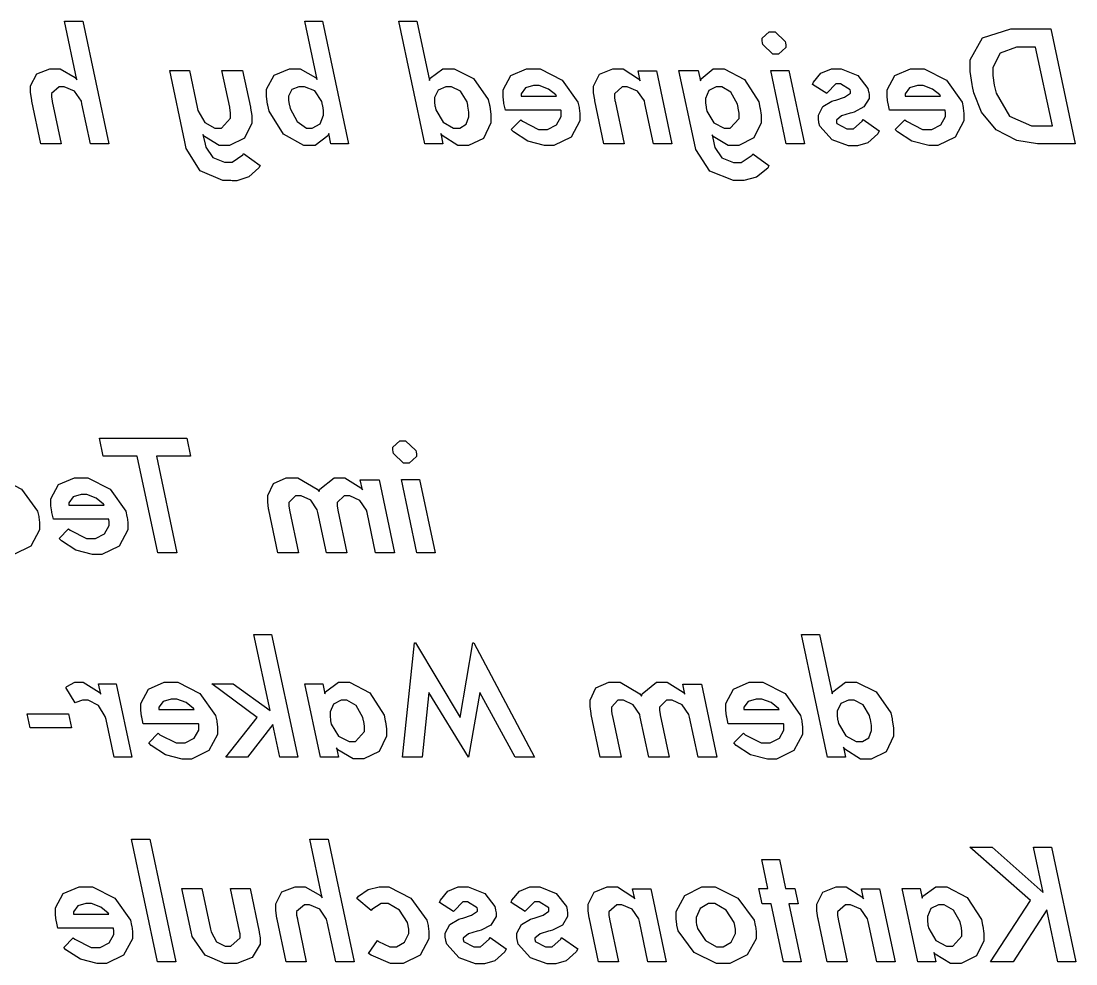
# Model space of a CAD drawing. Extents: x 0.19 to 3.64, y 0.15 to 2.4.
# Drawn here: x 1.284 to 2.292, y 1.433 to 2.333 of the extents above; entities that cross this region are included whole.
import ezdxf

# ---------------------------------------------------------------- set-up
doc = ezdxf.new("R2010")
doc.units = 0
doc.layers.get('0').update_dxf_attribs({"linetype": 'CONTINUOUS'})

msp = doc.modelspace()

# ---------------------------------------------------------------- linework, layer by layer
at = {"color": 0}
for points in [[(1.29476, 2.25711), (1.29454, 2.25814), (1.29351, 2.26546), (1.29351, 2.2679), (1.29351, 2.27171), (1.29932, 2.2831), (1.31196, 2.28792), (1.31619, 2.28792), (1.32156, 2.28792), (1.33605, 2.27951), (1.33773, 2.27746), (1.32585, 2.3335), (1.34337, 2.3335), (1.36822, 2.21631), (1.35069, 2.21631), (1.34256, 2.25461), (1.34196, 2.25717), (1.33556, 2.2665), (1.32568, 2.27072), (1.32243, 2.27072), (1.32091, 2.27072), (1.31337, 2.26438), (1.31337, 2.26226), (1.31337, 2.2609), (1.31397, 2.25722), (1.31413, 2.25667), (1.32259, 2.21631), (1.30333, 2.21631), (1.29476, 2.25711)], [(1.56722, 2.27772), (1.55533, 2.3335), (1.57221, 2.3335), (1.59706, 2.21631), (1.58018, 2.21631), (1.57818, 2.22601), (1.57742, 2.22396), (1.56521, 2.21463), (1.56114, 2.21463), (1.55458, 2.21463), (1.53494, 2.22538), (1.52121, 2.2475), (1.52001, 2.25319), (1.51981, 2.25418), (1.51878, 2.26144), (1.51878, 2.26383), (1.51878, 2.26839), (1.52599, 2.28201), (1.54064, 2.28792), (1.54551, 2.28792), (1.55094, 2.28792), (1.56569, 2.27974), (1.56722, 2.27772)], [(1.67453, 2.27681), (1.67507, 2.27892), (1.68728, 2.28792), (1.6914, 2.28792), (1.69174, 2.28792), (1.69786, 2.28792), (1.71636, 2.27881), (1.73047, 2.25868), (1.73172, 2.25319), (1.73193, 2.25217), (1.73296, 2.24419), (1.73296, 2.24149), (1.73296, 2.23649), (1.72601, 2.22151), (1.71175, 2.21463), (1.70703, 2.21463), (1.70156, 2.21463), (1.68668, 2.22418), (1.68528, 2.22601), (1.68733, 2.21631), (1.67014, 2.21631), (1.64529, 2.3335), (1.66249, 2.3335), (1.67453, 2.27681)], [(2.00114, 2.32335), (2.0045, 2.32335), (2.01421, 2.31413), (2.0146, 2.31261), (2.0146, 2.31244), (2.01476, 2.31093), (2.01476, 2.31039), (2.01476, 2.30826), (2.00792, 2.30181), (2.00569, 2.30181), (2.00233, 2.30181), (1.99268, 2.31108), (1.9924, 2.31261), (1.99235, 2.31282), (1.99208, 2.31456), (1.99208, 2.31511), (1.99208, 2.31717), (1.99886, 2.32335), (2.00114, 2.32335)], [(2.26774, 2.32617), (2.29107, 2.21631), (2.26183, 2.21631), (2.25521, 2.21631), (2.23551, 2.21957), (2.2156, 2.2296), (2.20161, 2.24664), (2.19439, 2.26486), (2.19308, 2.27115), (2.19271, 2.27289), (2.19086, 2.28543), (2.19086, 2.28961), (2.19086, 2.2966), (2.20264, 2.31743), (2.22954, 2.32617), (2.23856, 2.32617), (2.26774, 2.32617)], [(2.25336, 2.30871), (2.2404, 2.30871), (2.23514, 2.30871), (2.2194, 2.30285), (2.21263, 2.28933), (2.21263, 2.28478), (2.21263, 2.28142), (2.21386, 2.27246), (2.21419, 2.27115), (2.21556, 2.26471), (2.2284, 2.24262), (2.24935, 2.23351), (2.25635, 2.23351), (2.26932, 2.23351), (2.25336, 2.30871)], [(1.77294, 2.28792), (1.78, 2.28792), (1.80126, 2.27724), (1.81625, 2.25618), (1.81733, 2.25103), (1.81749, 2.25037), (1.81814, 2.24517), (1.81814, 2.24337), (1.81814, 2.23822), (1.80974, 2.22276), (1.79329, 2.21463), (1.78782, 2.21463), (1.78444, 2.21468), (1.76844, 2.21875), (1.75467, 2.22765), (1.7525, 2.23008), (1.76156, 2.23931), (1.76313, 2.2379), (1.7786, 2.23008), (1.78375, 2.23008), (1.7844, 2.23008), (1.78728, 2.23008), (1.7959, 2.23449), (1.80029, 2.24235), (1.80029, 2.24496), (1.80029, 2.24582), (1.80007, 2.2481), (1.80003, 2.24837), (1.74701, 2.24837), (1.74561, 2.25478), (1.74544, 2.25553), (1.74468, 2.26129), (1.74468, 2.26318), (1.74468, 2.26774), (1.75206, 2.28142), (1.76714, 2.28792), (1.77219, 2.28792), (1.77294, 2.28792)], [(1.83247, 2.25726), (1.83225, 2.25825), (1.83122, 2.26514), (1.83122, 2.26742), (1.83122, 2.27126), (1.83697, 2.28282), (1.84967, 2.28792), (1.85389, 2.28792), (1.85932, 2.28792), (1.87408, 2.27843), (1.87576, 2.27647), (1.87375, 2.28603), (1.89122, 2.28603), (1.90593, 2.21631), (1.8884, 2.21631), (1.88026, 2.25478), (1.87967, 2.25722), (1.87326, 2.26644), (1.86339, 2.27072), (1.86014, 2.27072), (1.85861, 2.27072), (1.85107, 2.26417), (1.85107, 2.26193), (1.85107, 2.26069), (1.85157, 2.25743), (1.85167, 2.25694), (1.86029, 2.21631), (1.8411, 2.21631), (1.83247, 2.25726)], [(1.92757, 2.21679), (1.91271, 2.28635), (1.93115, 2.28635), (1.93332, 2.27632), (1.93386, 2.27832), (1.94553, 2.28792), (1.94943, 2.28792), (1.95589, 2.28792), (1.97538, 2.27767), (1.98888, 2.2564), (1.99007, 2.25088), (1.99024, 2.25006), (1.99115, 2.24354), (1.99115, 2.24132), (1.99115, 2.23649), (1.98415, 2.2219), (1.96983, 2.21463), (1.96506, 2.21463), (1.95985, 2.21463), (1.94553, 2.22319), (1.94428, 2.22478), (1.94629, 2.21556), (1.94683, 2.21268), (1.95378, 2.20275), (1.9649, 2.19851), (1.96864, 2.19851), (1.97228, 2.19851), (1.98253, 2.20546), (1.98318, 2.20665), (1.99864, 2.19569), (1.99744, 2.19303), (1.98665, 2.18446), (1.97467, 2.18115), (1.97071, 2.18115), (1.9649, 2.18126), (1.94228, 2.19021), (1.92882, 2.21089), (1.92757, 2.21679)], [(2.04025, 2.27289), (2.04112, 2.27513), (2.04833, 2.28369), (2.05826, 2.28792), (2.06164, 2.28792), (2.06244, 2.28792), (2.06771, 2.28792), (2.0835, 2.28153), (2.09321, 2.26904), (2.09386, 2.266), (2.09392, 2.26574), (2.09429, 2.26313), (2.09429, 2.26226), (2.09429, 2.2596), (2.08936, 2.25146), (2.07997, 2.24658), (2.07775, 2.24604), (2.07611, 2.24571), (2.06799, 2.24294), (2.06304, 2.23882), (2.06304, 2.23742), (2.06304, 2.23742), (2.06321, 2.23687), (2.06321, 2.23665), (2.06338, 2.23568), (2.07319, 2.23058), (2.0765, 2.23058), (2.07949, 2.23058), (2.08783, 2.2379), (2.08854, 2.23947), (2.104, 2.22885), (2.1026, 2.22592), (2.09299, 2.21718), (2.08317, 2.21431), (2.07992, 2.21431), (2.07465, 2.21431), (2.05892, 2.22017), (2.04715, 2.23301), (2.04633, 2.23649), (2.04622, 2.23693), (2.04585, 2.2399), (2.04585, 2.24089), (2.04585, 2.24365), (2.05012, 2.2519), (2.05881, 2.25717), (2.06104, 2.25776), (2.06244, 2.25814), (2.0709, 2.26085), (2.0765, 2.26476), (2.0765, 2.266), (2.0765, 2.2665), (2.07622, 2.26774), (2.067, 2.27365), (2.06554, 2.27365), (2.06261, 2.27365), (2.05419, 2.26508), (2.05382, 2.26432), (2.04025, 2.27289)], [(2.13981, 2.28792), (2.14686, 2.28792), (2.16812, 2.27724), (2.18306, 2.25618), (2.18414, 2.25103), (2.18431, 2.25037), (2.18494, 2.24517), (2.18494, 2.24337), (2.18494, 2.23822), (2.17654, 2.22276), (2.1601, 2.21463), (2.15462, 2.21463), (2.15126, 2.21468), (2.13525, 2.21875), (2.12147, 2.22765), (2.11931, 2.23008), (2.12836, 2.23931), (2.12993, 2.2379), (2.1454, 2.23008), (2.15056, 2.23008), (2.15121, 2.23008), (2.15408, 2.23008), (2.16271, 2.23449), (2.16715, 2.24235), (2.16715, 2.24496), (2.16715, 2.24582), (2.16689, 2.2481), (2.16683, 2.24837), (2.11382, 2.24837), (2.11247, 2.25478), (2.11231, 2.25553), (2.11149, 2.26129), (2.11149, 2.26318), (2.11149, 2.26774), (2.11888, 2.28142), (2.13396, 2.28792), (2.139, 2.28792), (2.13981, 2.28792)], [(1.45264, 2.25136), (1.45329, 2.24821), (1.45985, 2.2366), (1.46951, 2.23133), (1.47276, 2.23133), (1.47569, 2.23133), (1.48449, 2.24083), (1.48449, 2.24397), (1.48449, 2.24582), (1.48383, 2.25071), (1.48372, 2.25136), (1.47618, 2.28635), (1.49588, 2.28635), (1.50342, 2.25136), (1.50358, 2.25043), (1.50467, 2.24328), (1.50467, 2.24089), (1.50467, 2.23606), (1.49767, 2.22157), (1.48351, 2.21463), (1.47885, 2.21463), (1.47364, 2.21463), (1.45942, 2.22331), (1.45806, 2.22526), (1.46012, 2.21604), (1.46072, 2.21311), (1.46767, 2.20307), (1.47862, 2.19883), (1.48232, 2.19883), (1.48594, 2.19883), (1.49625, 2.20574), (1.49685, 2.20697), (1.51264, 2.19569), (1.5115, 2.19331), (1.50201, 2.18479), (1.49046, 2.18104), (1.48665, 2.18104), (1.48606, 2.18104), (1.48475, 2.18115), (1.48432, 2.18115), (1.47706, 2.18115), (1.4554, 2.19049), (1.44217, 2.21197), (1.44092, 2.21804), (1.42637, 2.28635), (1.4451, 2.28635), (1.45264, 2.25136)], [(2.01774, 2.28635), (2.03256, 2.21631), (2.01519, 2.21631), (2.00037, 2.28635), (2.01774, 2.28635)], [(1.54069, 2.25319), (1.54135, 2.25), (1.54801, 2.23747), (1.55701, 2.23133), (1.56006, 2.23133), (1.5625, 2.23133), (1.56993, 2.23546), (1.57319, 2.24354), (1.57319, 2.24621), (1.57319, 2.24799), (1.57249, 2.25261), (1.57237, 2.25319), (1.57167, 2.25657), (1.56483, 2.26699), (1.55501, 2.27072), (1.55176, 2.27072), (1.54953, 2.27072), (1.54303, 2.26818), (1.53988, 2.26178), (1.53988, 2.2596), (1.53988, 2.25803), (1.54053, 2.25379), (1.54069, 2.25319)], [(1.71094, 2.25319), (1.71029, 2.25624), (1.70415, 2.2665), (1.69553, 2.27072), (1.69265, 2.27072), (1.69015, 2.27072), (1.68267, 2.26764), (1.67919, 2.26047), (1.67919, 2.25803), (1.67919, 2.25651), (1.67969, 2.25239), (1.67985, 2.25179), (1.6805, 2.24864), (1.68744, 2.23687), (1.69754, 2.23133), (1.7009, 2.23133), (1.70139, 2.23133), (1.7034, 2.23133), (1.70947, 2.23492), (1.71203, 2.24197), (1.71203, 2.24431), (1.71203, 2.24653), (1.7111, 2.25239), (1.71094, 2.25319)], [(1.76188, 2.26183), (1.79563, 2.26183), (1.79508, 2.26292), (1.78808, 2.2685), (1.77919, 2.27197), (1.77626, 2.27197), (1.77371, 2.27197), (1.76611, 2.26975), (1.76188, 2.26406), (1.76188, 2.2621), (1.76188, 2.26183)], [(1.93881, 2.25054), (1.93946, 2.24744), (1.94601, 2.23628), (1.95574, 2.23133), (1.95899, 2.23133), (1.96175, 2.23133), (1.97006, 2.24061), (1.97006, 2.24365), (1.97006, 2.2455), (1.9694, 2.25022), (1.96929, 2.25088), (1.96858, 2.25401), (1.96235, 2.26551), (1.95356, 2.27072), (1.95068, 2.27072), (1.94829, 2.27072), (1.94125, 2.26708), (1.93804, 2.2596), (1.93804, 2.25711), (1.93804, 2.25549), (1.93864, 2.25114), (1.93881, 2.25054)], [(2.12869, 2.26183), (2.16243, 2.26183), (2.16189, 2.26292), (2.15489, 2.2685), (2.146, 2.27197), (2.14307, 2.27197), (2.14051, 2.27197), (2.13292, 2.26975), (2.12869, 2.26406), (2.12869, 2.2621), (2.12869, 2.26183)], [(1.4426, 1.93506), (1.44618, 1.91792), (1.41357, 1.91792), (1.43311, 1.82568), (1.41493, 1.82568), (1.3954, 1.91792), (1.3629, 1.91792), (1.35932, 1.93506), (1.4426, 1.93506)], [(1.64839, 1.93272), (1.65169, 1.93272), (1.6614, 1.9235), (1.66178, 1.92199), (1.66178, 1.92182), (1.66194, 1.92031), (1.66194, 1.91976), (1.66194, 1.91764), (1.65511, 1.91118), (1.65289, 1.91118), (1.64958, 1.91118), (1.63992, 1.92046), (1.63965, 1.92199), (1.6396, 1.92219), (1.63932, 1.92393), (1.63932, 1.92449), (1.63932, 1.92654), (1.64611, 1.93272), (1.64839, 1.93272)], [(1.34115, 1.89729), (1.3482, 1.89729), (1.36947, 1.88661), (1.38439, 1.86556), (1.38552, 1.8604), (1.38563, 1.85975), (1.38628, 1.85454), (1.38628, 1.85275), (1.38628, 1.8476), (1.37793, 1.83214), (1.36149, 1.824), (1.35601, 1.824), (1.35265, 1.82406), (1.33664, 1.82813), (1.32286, 1.83703), (1.32069, 1.83946), (1.32975, 1.84868), (1.33133, 1.84728), (1.34679, 1.83946), (1.35194, 1.83946), (1.35254, 1.83946), (1.35541, 1.83946), (1.36409, 1.84386), (1.36849, 1.85172), (1.36849, 1.85433), (1.36849, 1.85519), (1.36822, 1.85747), (1.36816, 1.85775), (1.31521, 1.85775), (1.3138, 1.86415), (1.31364, 1.8649), (1.31288, 1.87067), (1.31288, 1.87256), (1.31288, 1.87711), (1.32026, 1.89079), (1.33534, 1.89729), (1.34039, 1.89729), (1.34115, 1.89729)], [(1.56917, 1.88417), (1.56961, 1.88639), (1.58344, 1.89729), (1.58806, 1.89729), (1.59364, 1.89729), (1.60872, 1.88781), (1.6104, 1.88585), (1.60835, 1.8954), (1.62636, 1.8954), (1.641, 1.82568), (1.62304, 1.82568), (1.6149, 1.86415), (1.61431, 1.86654), (1.60792, 1.87565), (1.59831, 1.8801), (1.59511, 1.8801), (1.59289, 1.8801), (1.58632, 1.87364), (1.58632, 1.87147), (1.58632, 1.87022), (1.58681, 1.86681), (1.58697, 1.86632), (1.59554, 1.82568), (1.57601, 1.82568), (1.56788, 1.86415), (1.56728, 1.8666), (1.56108, 1.87582), (1.55176, 1.8801), (1.54867, 1.8801), (1.54656, 1.8801), (1.54025, 1.87364), (1.54025, 1.87147), (1.54025, 1.87022), (1.54075, 1.86681), (1.54085, 1.86632), (1.54949, 1.82568), (1.52963, 1.82568), (1.521, 1.86664), (1.52078, 1.86757), (1.51992, 1.87424), (1.51992, 1.87646), (1.51992, 1.88037), (1.5255, 1.89193), (1.53771, 1.89729), (1.54183, 1.89729), (1.54867, 1.89729), (1.56733, 1.88639), (1.56917, 1.88417)], [(1.66493, 1.89572), (1.67979, 1.82568), (1.66243, 1.82568), (1.64757, 1.89572), (1.66493, 1.89572)], [(1.33002, 1.87121), (1.36382, 1.87121), (1.36323, 1.87229), (1.35623, 1.87788), (1.34733, 1.88135), (1.3444, 1.88135), (1.34185, 1.88135), (1.33426, 1.87912), (1.33002, 1.87343), (1.33002, 1.87147), (1.33002, 1.87121)], [(1.52371, 1.74756), (1.54856, 1.63038), (1.53153, 1.63038), (1.52496, 1.66163), (1.5006, 1.63038), (1.47982, 1.63038), (1.50982, 1.66851), (1.46653, 1.70042), (1.48699, 1.70042), (1.52214, 1.67492), (1.50667, 1.74756), (1.52371, 1.74756)], [(2.05903, 1.69086), (2.05957, 1.69299), (2.07178, 1.70199), (2.0759, 1.70199), (2.07622, 1.70199), (2.08236, 1.70199), (2.10092, 1.69288), (2.11496, 1.67275), (2.11621, 1.66726), (2.11643, 1.66624), (2.11746, 1.65826), (2.11746, 1.65554), (2.11746, 1.65056), (2.11051, 1.63558), (2.09625, 1.62869), (2.09153, 1.62869), (2.0861, 1.62869), (2.07124, 1.63824), (2.06982, 1.64008), (2.07183, 1.63038), (2.05469, 1.63038), (2.02983, 1.74756), (2.04699, 1.74756), (2.05903, 1.69086)], [(1.66103, 1.73975), (1.70367, 1.66851), (1.71571, 1.73975), (1.71679, 1.73975), (1.77474, 1.63038), (1.75618, 1.63038), (1.72254, 1.69228), (1.71164, 1.63038), (1.67383, 1.69228), (1.66743, 1.63038), (1.64865, 1.63038), (1.66004, 1.73975), (1.66103, 1.73975)], [(1.3361, 1.68229), (1.3272, 1.6971), (1.32802, 1.69803), (1.33561, 1.70199), (1.33816, 1.70199), (1.3437, 1.70199), (1.359, 1.69249), (1.36046, 1.69054), (1.35829, 1.70042), (1.37533, 1.70042), (1.39019, 1.63038), (1.37316, 1.63038), (1.36551, 1.6665), (1.3648, 1.66938), (1.35845, 1.67996), (1.34858, 1.68479), (1.34532, 1.68479), (1.34299, 1.68479), (1.3367, 1.68267), (1.3361, 1.68229)], [(1.42692, 1.70199), (1.43397, 1.70199), (1.45524, 1.69129), (1.47017, 1.67025), (1.47125, 1.6651), (1.4714, 1.66444), (1.47206, 1.65924), (1.47206, 1.65744), (1.47206, 1.65229), (1.46365, 1.63683), (1.44721, 1.62869), (1.44174, 1.62869), (1.43838, 1.62875), (1.42236, 1.63282), (1.40858, 1.64171), (1.40642, 1.64415), (1.41547, 1.65338), (1.41704, 1.65196), (1.43251, 1.64415), (1.43767, 1.64415), (1.43832, 1.64415), (1.44119, 1.64415), (1.44982, 1.64854), (1.45426, 1.65642), (1.45426, 1.65901), (1.45426, 1.65989), (1.454, 1.66217), (1.45394, 1.66243), (1.40093, 1.66243), (1.39958, 1.66883), (1.39942, 1.6696), (1.3986, 1.67535), (1.3986, 1.67725), (1.3986, 1.68181), (1.40597, 1.69547), (1.42106, 1.70199), (1.42611, 1.70199), (1.42692, 1.70199)], [(1.5746, 1.69103), (1.57519, 1.69299), (1.5874, 1.70199), (1.59147, 1.70199), (1.59793, 1.70199), (1.6174, 1.69185), (1.63103, 1.67074), (1.63222, 1.66525), (1.63237, 1.66439), (1.63331, 1.65756), (1.63331, 1.65522), (1.63331, 1.65044), (1.62625, 1.63596), (1.61188, 1.62885), (1.6071, 1.62885), (1.60167, 1.62885), (1.58686, 1.63758), (1.5855, 1.63932), (1.5874, 1.63038), (1.57021, 1.63038), (1.55533, 1.70042), (1.57254, 1.70042), (1.5746, 1.69103)], [(1.87706, 1.68886), (1.8775, 1.69108), (1.89133, 1.70199), (1.896, 1.70199), (1.90153, 1.70199), (1.91661, 1.69249), (1.91829, 1.69054), (1.91629, 1.70008), (1.93425, 1.70008), (1.94894, 1.63038), (1.93099, 1.63038), (1.92285, 1.66883), (1.92225, 1.67122), (1.91585, 1.68033), (1.90619, 1.68479), (1.903, 1.68479), (1.90076, 1.68479), (1.89426, 1.67833), (1.89426, 1.67617), (1.89426, 1.67492), (1.89475, 1.6715), (1.89486, 1.67101), (1.90349, 1.63038), (1.88396, 1.63038), (1.87582, 1.66883), (1.87522, 1.67128), (1.86897, 1.6805), (1.85969, 1.68479), (1.85661, 1.68479), (1.85449, 1.68479), (1.84814, 1.67833), (1.84814, 1.67617), (1.84814, 1.67492), (1.84864, 1.6715), (1.84879, 1.67101), (1.85736, 1.63038), (1.83751, 1.63038), (1.82894, 1.67133), (1.82872, 1.67225), (1.82785, 1.67893), (1.82785, 1.68115), (1.82785, 1.68506), (1.83344, 1.69661), (1.84565, 1.70199), (1.84972, 1.70199), (1.85656, 1.70199), (1.87522, 1.69108), (1.87706, 1.68886)], [(1.98568, 1.70199), (1.99274, 1.70199), (2.014, 1.69129), (2.02892, 1.67025), (2.03006, 1.6651), (2.03017, 1.66444), (2.03082, 1.65924), (2.03082, 1.65744), (2.03082, 1.65229), (2.02246, 1.63683), (2.00603, 1.62869), (2.00054, 1.62869), (1.99718, 1.62875), (1.98118, 1.63282), (1.96739, 1.64171), (1.96522, 1.64415), (1.97428, 1.65338), (1.97586, 1.65196), (1.99132, 1.64415), (1.99647, 1.64415), (1.99707, 1.64415), (1.99994, 1.64415), (2.00863, 1.64854), (2.01303, 1.65642), (2.01303, 1.65901), (2.01303, 1.65989), (2.01275, 1.66217), (2.01269, 1.66243), (1.95975, 1.66243), (1.95833, 1.66883), (1.95817, 1.6696), (1.95742, 1.67535), (1.95742, 1.67725), (1.95742, 1.68181), (1.96479, 1.69547), (1.97987, 1.70199), (1.98492, 1.70199), (1.98568, 1.70199)], [(1.41581, 1.67589), (1.44954, 1.67589), (1.449, 1.67697), (1.442, 1.68257), (1.43311, 1.68604), (1.43018, 1.68604), (1.42763, 1.68604), (1.42003, 1.68381), (1.41581, 1.67811), (1.41581, 1.67617), (1.41581, 1.67589)], [(1.61143, 1.66525), (1.61074, 1.6684), (1.60439, 1.67974), (1.5956, 1.68479), (1.59272, 1.68479), (1.59022, 1.68479), (1.58279, 1.68126), (1.57943, 1.67372), (1.57943, 1.67117), (1.57943, 1.66971), (1.57992, 1.66581), (1.58003, 1.66525), (1.58068, 1.66217), (1.58757, 1.65072), (1.5976, 1.6454), (1.60097, 1.6454), (1.60379, 1.6454), (1.61225, 1.655), (1.61225, 1.65821), (1.61225, 1.66), (1.6116, 1.66465), (1.61143, 1.66525)], [(1.97456, 1.67589), (2.00836, 1.67589), (2.00776, 1.67697), (2.00076, 1.68257), (1.99186, 1.68604), (1.98893, 1.68604), (1.98639, 1.68604), (1.97879, 1.68381), (1.97456, 1.67811), (1.97456, 1.67617), (1.97456, 1.67589)], [(2.09543, 1.66726), (2.09478, 1.67031), (2.08865, 1.68056), (2.08003, 1.68479), (2.07715, 1.68479), (2.07465, 1.68479), (2.06722, 1.68169), (2.06375, 1.67453), (2.06375, 1.6721), (2.06375, 1.67057), (2.06418, 1.66644), (2.06435, 1.66585), (2.065, 1.66271), (2.07194, 1.65093), (2.08203, 1.6454), (2.08544, 1.6454), (2.08594, 1.6454), (2.08794, 1.6454), (2.09403, 1.64899), (2.09651, 1.65603), (2.09651, 1.65836), (2.09651, 1.6606), (2.0956, 1.66644), (2.09543, 1.66726)], [(1.32964, 1.67199), (1.33247, 1.65853), (1.29308, 1.65853), (1.29026, 1.67199), (1.32964, 1.67199)], [(1.40728, 1.55225), (1.43212, 1.43506), (1.41461, 1.43506), (1.38981, 1.55225), (1.40728, 1.55225)], [(1.52897, 1.47586), (1.52875, 1.47689), (1.52772, 1.48421), (1.52772, 1.48665), (1.52772, 1.49046), (1.53353, 1.50185), (1.54617, 1.50667), (1.5504, 1.50667), (1.55578, 1.50667), (1.57026, 1.49826), (1.57194, 1.49621), (1.56006, 1.55225), (1.57758, 1.55225), (1.60243, 1.43506), (1.5849, 1.43506), (1.57676, 1.47336), (1.57617, 1.47592), (1.56976, 1.48525), (1.5599, 1.48947), (1.55664, 1.48947), (1.55513, 1.48947), (1.54758, 1.48313), (1.54758, 1.48101), (1.54758, 1.47965), (1.54824, 1.47597), (1.54833, 1.47542), (1.55681, 1.43506), (1.5376, 1.43506), (1.52897, 1.47586)], [(2.26867, 1.54443), (2.29183, 1.43506), (2.27447, 1.43506), (2.264, 1.4846), (2.23199, 1.43506), (2.21024, 1.43506), (2.24837, 1.49365), (2.19038, 1.54443), (2.21181, 1.54443), (2.26058, 1.50119), (2.25136, 1.54443), (2.26867, 1.54443)], [(1.99192, 1.53271), (2.00879, 1.53271), (2.0146, 1.5051), (2.02349, 1.5051), (2.02658, 1.49056), (2.01768, 1.49056), (2.0294, 1.43506), (2.01253, 1.43506), (2.00082, 1.49056), (1.99208, 1.49056), (1.98893, 1.5051), (1.99767, 1.5051), (1.99192, 1.53271)], [(1.34554, 1.50667), (1.35259, 1.50667), (1.37392, 1.49599), (1.38883, 1.47493), (1.38992, 1.46978), (1.39008, 1.46913), (1.39074, 1.46392), (1.39074, 1.46213), (1.39074, 1.45697), (1.38232, 1.44151), (1.36589, 1.43338), (1.36041, 1.43338), (1.35704, 1.43343), (1.34104, 1.4375), (1.32726, 1.4464), (1.32509, 1.44883), (1.33415, 1.45806), (1.33572, 1.45665), (1.35118, 1.44883), (1.35634, 1.44883), (1.35699, 1.44883), (1.35986, 1.44883), (1.36849, 1.45324), (1.37288, 1.4611), (1.37288, 1.46371), (1.37288, 1.46457), (1.37267, 1.46685), (1.37261, 1.46713), (1.31961, 1.46713), (1.3182, 1.47353), (1.31803, 1.47428), (1.31728, 1.48004), (1.31728, 1.48193), (1.31728, 1.48649), (1.32465, 1.50017), (1.33973, 1.50667), (1.34478, 1.50667), (1.34554, 1.50667)], [(1.51183, 1.46382), (1.51193, 1.46317), (1.51275, 1.45796), (1.51275, 1.45617), (1.51275, 1.45193), (1.50499, 1.43912), (1.4904, 1.43338), (1.48557, 1.43338), (1.48475, 1.43338), (1.47857, 1.43338), (1.46018, 1.44151), (1.44786, 1.4591), (1.44683, 1.46382), (1.43804, 1.5051), (1.45714, 1.5051), (1.46539, 1.46631), (1.46599, 1.46354), (1.47114, 1.454), (1.47928, 1.45008), (1.48199, 1.45008), (1.48486, 1.45008), (1.49354, 1.45806), (1.49354, 1.46072), (1.49354, 1.46164), (1.49311, 1.46403), (1.49306, 1.46431), (1.48432, 1.5051), (1.50304, 1.5051), (1.51183, 1.46382)], [(1.62847, 1.50667), (1.63553, 1.50667), (1.65668, 1.49599), (1.67204, 1.47493), (1.67312, 1.46978), (1.67329, 1.46913), (1.67393, 1.46392), (1.67393, 1.46213), (1.67393, 1.45697), (1.66553, 1.44151), (1.64942, 1.43338), (1.6441, 1.43338), (1.6371, 1.43338), (1.61876, 1.4414), (1.61626, 1.44303), (1.62472, 1.45557), (1.62588, 1.45458), (1.63672, 1.44933), (1.64035, 1.44933), (1.6429, 1.44933), (1.65067, 1.45383), (1.65474, 1.46218), (1.65474, 1.46496), (1.65474, 1.46619), (1.65414, 1.46935), (1.65408, 1.46978), (1.65349, 1.47254), (1.64567, 1.48443), (1.6351, 1.49072), (1.63157, 1.49072), (1.62831, 1.49072), (1.61936, 1.48497), (1.6186, 1.484), (1.60504, 1.49556), (1.6065, 1.49761), (1.61594, 1.50401), (1.62646, 1.50657), (1.62847, 1.50667)], [(1.68397, 1.49164), (1.68485, 1.49387), (1.69206, 1.50244), (1.70199, 1.50667), (1.70535, 1.50667), (1.70617, 1.50667), (1.71143, 1.50667), (1.72721, 1.50028), (1.73688, 1.48779), (1.73753, 1.48475), (1.73757, 1.48449), (1.73801, 1.48188), (1.73801, 1.48101), (1.73801, 1.47835), (1.73307, 1.47021), (1.72368, 1.46533), (1.72146, 1.46479), (1.71983, 1.46446), (1.71169, 1.46169), (1.70676, 1.45757), (1.70676, 1.45617), (1.70676, 1.45617), (1.70692, 1.45563), (1.70692, 1.4554), (1.70703, 1.45443), (1.7169, 1.44933), (1.72021, 1.44933), (1.72319, 1.44933), (1.73156, 1.45665), (1.73226, 1.45822), (1.74772, 1.4476), (1.74631, 1.44467), (1.73671, 1.43593), (1.72689, 1.43306), (1.72364, 1.43306), (1.71838, 1.43306), (1.70264, 1.43892), (1.69086, 1.45176), (1.69006, 1.45524), (1.68994, 1.45568), (1.68956, 1.45865), (1.68956, 1.45964), (1.68956, 1.4624), (1.69385, 1.47065), (1.70253, 1.47592), (1.70475, 1.47651), (1.70617, 1.47689), (1.71463, 1.4796), (1.72021, 1.48351), (1.72021, 1.48475), (1.72021, 1.48525), (1.71994, 1.48649), (1.71072, 1.4924), (1.70925, 1.4924), (1.70632, 1.4924), (1.69792, 1.48383), (1.69754, 1.48307), (1.68397, 1.49164)], [(1.75233, 1.49164), (1.75319, 1.49387), (1.76042, 1.50244), (1.77035, 1.50667), (1.77371, 1.50667), (1.77453, 1.50667), (1.77979, 1.50667), (1.79557, 1.50028), (1.80524, 1.48779), (1.80587, 1.48475), (1.80593, 1.48449), (1.80638, 1.48188), (1.80638, 1.48101), (1.80638, 1.47835), (1.80143, 1.47021), (1.79204, 1.46533), (1.78982, 1.46479), (1.78819, 1.46446), (1.78006, 1.46169), (1.77512, 1.45757), (1.77512, 1.45617), (1.77512, 1.45617), (1.77528, 1.45563), (1.77528, 1.4554), (1.77539, 1.45443), (1.78526, 1.44933), (1.78857, 1.44933), (1.79156, 1.44933), (1.79992, 1.45665), (1.80063, 1.45822), (1.81608, 1.4476), (1.81467, 1.44467), (1.80507, 1.43593), (1.79525, 1.43306), (1.79199, 1.43306), (1.78674, 1.43306), (1.771, 1.43892), (1.75922, 1.45176), (1.7584, 1.45524), (1.75831, 1.45568), (1.75792, 1.45865), (1.75792, 1.45964), (1.75792, 1.4624), (1.76221, 1.47065), (1.77089, 1.47592), (1.77311, 1.47651), (1.77453, 1.47689), (1.78299, 1.4796), (1.78857, 1.48351), (1.78857, 1.48475), (1.78857, 1.48525), (1.78831, 1.48649), (1.77908, 1.4924), (1.77761, 1.4924), (1.77468, 1.4924), (1.76628, 1.48383), (1.7659, 1.48307), (1.75233, 1.49164)], [(1.82715, 1.47601), (1.82693, 1.477), (1.8259, 1.48389), (1.8259, 1.48617), (1.8259, 1.49001), (1.83165, 1.50157), (1.84429, 1.50667), (1.84853, 1.50667), (1.854, 1.50667), (1.86876, 1.49718), (1.87044, 1.49522), (1.86837, 1.50478), (1.8859, 1.50478), (1.90056, 1.43506), (1.88308, 1.43506), (1.87494, 1.47353), (1.87435, 1.47597), (1.86794, 1.48519), (1.85807, 1.48947), (1.85482, 1.48947), (1.85325, 1.48947), (1.84571, 1.48292), (1.84571, 1.48068), (1.84571, 1.47944), (1.84625, 1.47618), (1.84636, 1.47569), (1.85493, 1.43506), (1.83572, 1.43506), (1.82715, 1.47601)], [(1.94015, 1.50667), (1.94737, 1.50667), (1.96903, 1.49599), (1.98454, 1.47493), (1.98562, 1.46978), (1.98579, 1.46913), (1.98643, 1.46392), (1.98643, 1.46213), (1.98643, 1.45703), (1.97786, 1.44157), (1.96126, 1.43338), (1.95578, 1.43338), (1.94862, 1.43338), (1.92719, 1.44396), (1.91189, 1.46479), (1.91081, 1.46994), (1.91064, 1.47065), (1.91, 1.47601), (1.91, 1.47775), (1.91, 1.48296), (1.91829, 1.49849), (1.93468, 1.50667), (1.94015, 1.50667)], [(2.04563, 1.47601), (2.04542, 1.477), (2.04438, 1.48389), (2.04438, 1.48617), (2.04438, 1.49001), (2.05012, 1.50157), (2.06282, 1.50667), (2.06706, 1.50667), (2.07249, 1.50667), (2.08724, 1.49718), (2.08892, 1.49522), (2.08692, 1.50478), (2.10439, 1.50478), (2.11908, 1.43506), (2.10157, 1.43506), (2.09347, 1.47353), (2.09289, 1.47597), (2.08649, 1.48519), (2.07656, 1.48947), (2.07329, 1.48947), (2.07178, 1.48947), (2.06424, 1.48292), (2.06424, 1.48068), (2.06424, 1.47944), (2.06478, 1.47618), (2.06489, 1.47569), (2.07346, 1.43506), (2.05425, 1.43506), (2.04563, 1.47601)], [(2.14513, 1.49571), (2.14572, 1.49767), (2.15793, 1.50667), (2.162, 1.50667), (2.16846, 1.50667), (2.18793, 1.49653), (2.20156, 1.47542), (2.20275, 1.46994), (2.2029, 1.46907), (2.20383, 1.46224), (2.20383, 1.4599), (2.20383, 1.45514), (2.19678, 1.44065), (2.1824, 1.43354), (2.17763, 1.43354), (2.17219, 1.43354), (2.15739, 1.44228), (2.15603, 1.44401), (2.15793, 1.43506), (2.14074, 1.43506), (2.12588, 1.5051), (2.14307, 1.5051), (2.14513, 1.49571)], [(1.33447, 1.48058), (1.36822, 1.48058), (1.36768, 1.48167), (1.36068, 1.48725), (1.35178, 1.49072), (1.34885, 1.49072), (1.3463, 1.49072), (1.3387, 1.4885), (1.33447, 1.48281), (1.33447, 1.48085), (1.33447, 1.48058)], [(1.94347, 1.49072), (1.94086, 1.49072), (1.93311, 1.486), (1.92925, 1.47738), (1.92925, 1.47444), (1.92925, 1.47331), (1.92958, 1.47021), (1.92969, 1.46978), (1.93028, 1.46696), (1.9381, 1.45535), (1.94868, 1.44933), (1.95221, 1.44933), (1.95481, 1.44933), (1.96268, 1.45383), (1.96674, 1.46218), (1.96674, 1.46496), (1.96674, 1.46619), (1.96615, 1.46935), (1.9661, 1.46978), (1.9655, 1.47254), (1.95768, 1.48443), (1.947, 1.49072), (1.94347, 1.49072)], [(2.18197, 1.46994), (2.18126, 1.4731), (2.17492, 1.48443), (2.16612, 1.48947), (2.16325, 1.48947), (2.16075, 1.48947), (2.15332, 1.48594), (2.14996, 1.4784), (2.14996, 1.47586), (2.14996, 1.47439), (2.15044, 1.47049), (2.15056, 1.46994), (2.15121, 1.46685), (2.1581, 1.4554), (2.16812, 1.45008), (2.1715, 1.45008), (2.17432, 1.45008), (2.18278, 1.45969), (2.18278, 1.46289), (2.18278, 1.46468), (2.18213, 1.46935), (2.18197, 1.46994)]]:
    msp.add_lwpolyline(points, close=True, dxfattribs=at)
msp.add_lwpolyline([(1.26367, 1.89729), (1.28483, 1.88661), (1.30018, 1.86556), (1.30127, 1.8604), (1.30143, 1.85975), (1.30208, 1.85454), (1.30208, 1.85275), (1.30208, 1.8476), (1.29367, 1.83214), (1.27756, 1.824)], dxfattribs=at)

doc.saveas('drawing.dxf')
